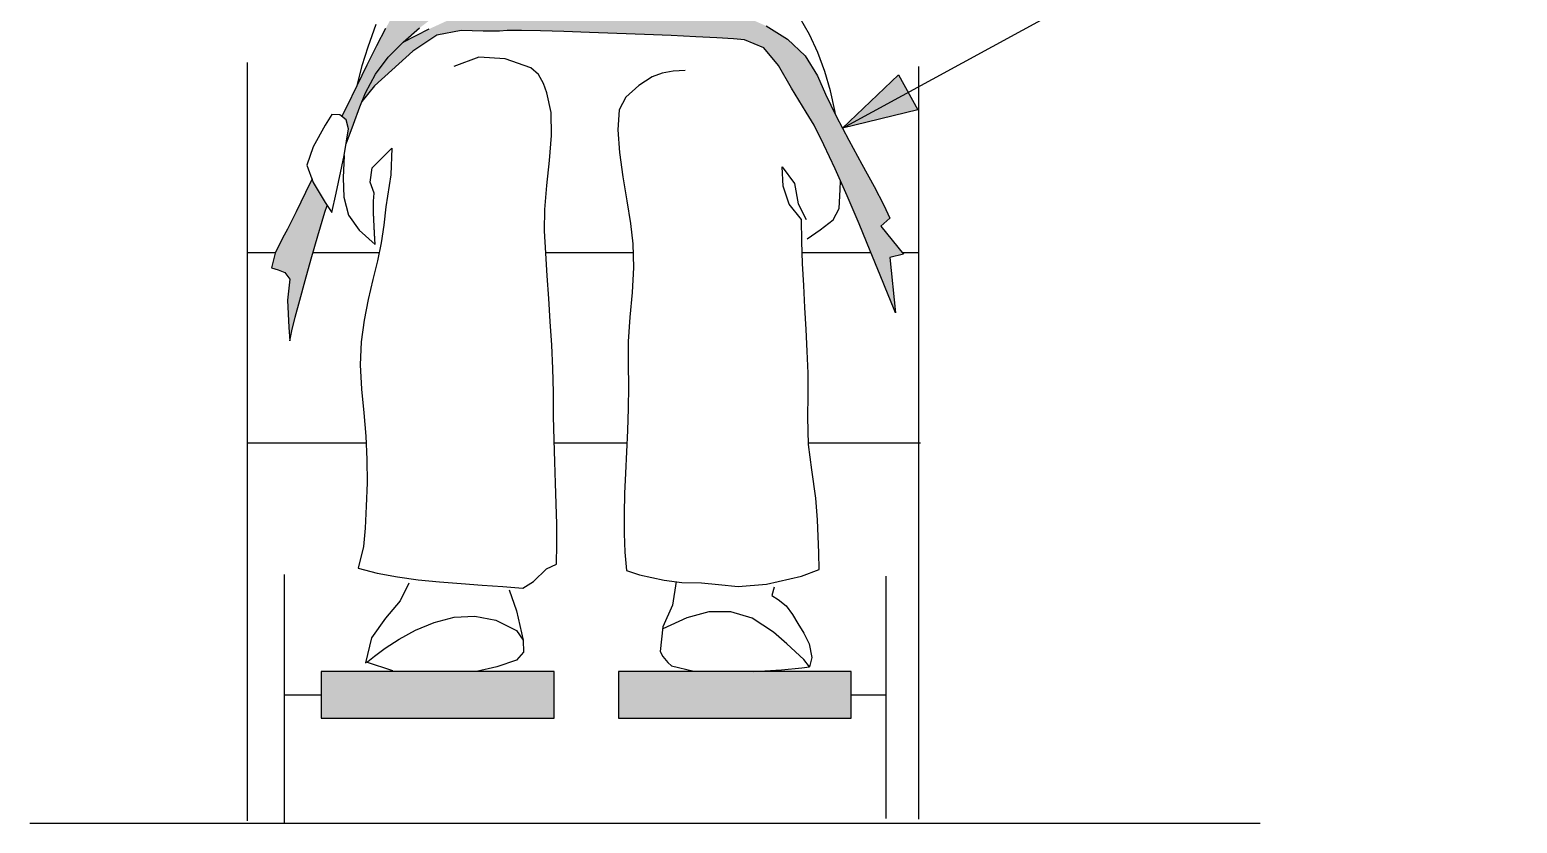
# Model space of a CAD drawing. Extents: x 0 to 170, y 0 to 235.
# Drawn here: x 30.79 to 80.63, y 88.97 to 115.57 of the extents above; entities that cross this region are included whole.
import ezdxf

# ---------------------------------------------------------------- set-up
doc = ezdxf.new("R2010")
doc.units = 0
for name, color, linetype in [('00.1-SYMBOLS', 3, 'CONTINUOUS'), ('00.3-HATCHING', 3, 'CONTINUOUS'), ('001-SYMBOLS', 2, 'CONTINUOUS'), ('01.4-CONTINUOUS-035', 7, 'CONTINUOUS'), ('015-CONTINUOUS-050', 7, 'CONTINUOUS')]:
    doc.layers.add(name, color=color, linetype=linetype)
doc.styles.add('Latin-2-5', font='ISOCP.SHX', dxfattribs={"height": 2.5})
doc.dimstyles.new('ISO129', dxfattribs={"dimscale": 0, "dimtxt": 2.5, "dimasz": 2.5, "dimexe": 1.5, "dimexo": 0, "dimgap": 1.5, "dimtad": 1, "dimdsep": 46, "dimlunit": 6, "dimtxsty": 'Latin-2-5', "dimcen": 2.5, "dimclrd": 256, "dimclre": 256, "dimclrt": 256, "dimaunit": 1, "dimadec": 0, "dimazin": 0, "dimtfac": 2.5, "dimtdec": 1, "dimtmove": 0, "dimatfit": 3, "dimfxl": 1, "dimtolj": 1, "dimtzin": 0, "dimarcsym": 0})

# ---------------------------------------------------------------- blocks, each defined once
blk = doc.blocks.new('FL30°')
at = {"layer": '001-SYMBOLS'}
blk.add_hatch(color=0, dxfattribs=at).paths.add_polyline_path([(0, 0), (-1, 0.268), (-1, -0.268)])
at = {"layer": '001-SYMBOLS', "color": 0}
for p, q in [((-1, 0.268), (0, 0)), ((-1, -0.268), (-1, 0.268)), ((-1, -0.268), (-1, 0.268)), ((0, 0), (-1, -0.268))]:
    blk.add_line(p, q, dxfattribs=at)

msp = doc.modelspace()

# ---------------------------------------------------------------- hatches: boundary and pattern name
at = {"layer": '00.3-HATCHING'}
for points in [[(55.356, 129.643), (55.75, 130.204), (56.124, 130.739), (56.475, 131.244), (56.799, 131.714), (57.09, 132.146), (57.345, 132.535), (57.813, 133.223), (58.305, 133.915), (58.8, 134.591), (59.281, 135.23), (59.727, 135.813), (60.12, 136.32), (60.44, 136.732), (58.826, 136.793), (58.372, 136.302), (57.817, 135.696), (57.22, 135.039), (56.639, 134.39), (56.132, 133.813), (55.758, 133.369), (55.537, 133.071), (55.238, 132.646), (54.873, 132.119), (54.456, 131.513), (54.003, 130.851), (53.527, 130.157), (53.041, 129.454), (52.561, 128.765), (52.1, 128.114), (51.672, 127.524), (51.292, 127.019), (50.856, 126.436), (50.427, 125.823), (50.005, 125.192), (49.588, 124.551), (49.175, 123.913), (48.766, 123.286), (48.36, 122.682), (47.955, 122.112), (47.552, 121.584), (47.116, 121.071), (46.629, 120.523), (46.107, 119.951), (45.568, 119.364), (45.031, 118.773), (44.512, 118.186), (44.03, 117.614), (43.602, 117.066), (43.247, 116.553), (42.995, 116.128), (42.713, 115.615), (42.408, 115.029), (42.083, 114.385), (41.744, 113.698), (41.397, 112.981), (41.249, 112.673), (41.39, 112.559), (41.471, 112.248), (41.389, 111.749), (41.637, 112.41), (41.848, 112.988), (42.036, 113.459), (42.372, 114.088), (42.8, 114.651), (43.301, 115.163), (43.852, 115.635), (44.434, 116.08), (45.025, 116.512), (45.605, 116.943), (46.153, 117.387), (46.454, 117.666), (46.794, 118.012), (47.168, 118.419), (47.572, 118.879), (47.998, 119.385), (48.443, 119.929), (48.9, 120.504), (49.833, 121.717), (50.298, 122.34), (50.755, 122.964), (51.198, 123.582), (51.622, 124.186), (52.023, 124.769), (52.395, 125.324), (52.81, 125.954), (53.236, 126.586), (53.666, 127.217), (54.097, 127.842), (54.525, 128.458), (54.946, 129.059)], [(53.628, 116.317), (53.097, 116.36), (52.422, 116.388), (51.635, 116.401), (50.771, 116.4), (49.862, 116.386), (48.942, 116.36), (48.042, 116.322), (47.197, 116.273), (46.44, 116.215), (45.803, 116.147), (45.319, 116.071), (45.022, 115.988), (44.174, 115.601), (43.301, 115.163), (42.8, 114.651), (42.372, 114.088), (42.036, 113.459), (41.919, 113.166), (42.345, 113.694), (42.924, 114.215), (43.623, 114.858), (44.429, 115.39), (45.248, 115.547), (45.981, 115.527), (46.529, 115.53), (46.79, 115.544), (47.262, 115.544), (47.906, 115.533), (48.681, 115.513), (49.546, 115.486), (50.461, 115.453), (51.385, 115.416), (52.279, 115.377), (53.101, 115.337), (53.812, 115.299), (54.37, 115.264), (54.735, 115.234), (55.385, 114.966), (55.872, 114.377), (56.309, 113.611), (56.807, 112.813), (57.067, 112.376), (57.397, 111.721), (57.773, 110.909), (58.172, 110.004), (58.573, 109.066), (58.952, 108.16), (59.286, 107.346), (59.553, 106.688), (59.73, 106.247), (59.794, 106.086), (59.605, 107.943), (60.063, 108.051), (59.309, 108.992), (59.605, 109.261), (59.402, 109.699), (59.076, 110.323), (58.672, 111.071), (58.236, 111.878), (57.812, 112.682), (57.447, 113.418), (57.184, 114.024), (56.773, 114.695), (56.173, 115.255), (55.458, 115.703), (54.703, 116.038), (53.982, 116.257)], [(40.442, 108.666), (40.679, 109.456), (40.75, 109.686), (40.69, 109.778), (40.288, 110.458), (40.246, 110.571), (40.027, 110.114), (39.715, 109.47), (39.426, 108.885), (39.263, 108.592), (39.015, 108.083), (38.888, 107.593), (39.108, 107.531), (39.34, 107.44), (39.507, 107.217), (39.423, 106.512), (39.465, 105.598), (39.507, 105.145), (39.574, 105.478), (39.685, 105.941), (39.833, 106.513), (40.013, 107.173), (40.218, 107.897)], [(40.556, 94.06), (40.556, 92.499), (48.359, 92.499), (48.359, 94.06)], [(58.314, 92.499), (58.314, 94.06), (50.511, 94.06), (50.511, 92.499)]]:
    msp.add_hatch(color=256, dxfattribs=at).paths.add_polyline_path(points)

# ---------------------------------------------------------------- linework, layer by layer
at = {"layer": '01.4-CONTINUOUS-035'}
for p, q in [((42.387, 115.753), (42.117, 114.992)), ((42.387, 115.753), (42.117, 114.992)), ((43.301, 115.163), (43.852, 115.635)), ((55.458, 115.703), (56.173, 115.255)), ((55.458, 115.703), (56.173, 115.255)), ((56.914, 115.416), (56.578, 116)), ((56.914, 115.416), (56.578, 116)), ((42.713, 115.615), (42.408, 115.029)), ((42.8, 114.651), (43.301, 115.163)), ((43.301, 115.163), (44.174, 115.601)), ((44.429, 115.39), (43.623, 114.858)), ((44.429, 115.39), (43.623, 114.858)), ((45.248, 115.547), (44.429, 115.39)), ((45.248, 115.547), (44.429, 115.39)), ((45.981, 115.527), (45.248, 115.547)), ((45.981, 115.527), (45.248, 115.547)), ((46.529, 115.53), (45.981, 115.527)), ((46.529, 115.53), (45.981, 115.527)), ((46.79, 115.544), (46.529, 115.53)), ((46.79, 115.544), (46.529, 115.53)), ((47.262, 115.544), (46.79, 115.544)), ((47.262, 115.544), (46.79, 115.544)), ((47.906, 115.533), (47.262, 115.544)), ((47.906, 115.533), (47.262, 115.544)), ((48.681, 115.513), (47.906, 115.533)), ((48.681, 115.513), (47.906, 115.533)), ((49.546, 115.486), (48.681, 115.513)), ((49.546, 115.486), (48.681, 115.513)), ((50.461, 115.453), (49.546, 115.486)), ((50.461, 115.453), (49.546, 115.486)), ((51.385, 115.416), (50.461, 115.453)), ((51.385, 115.416), (50.461, 115.453)), ((52.279, 115.377), (51.385, 115.416)), ((52.279, 115.377), (51.385, 115.416)), ((53.101, 115.337), (52.279, 115.377)), ((53.101, 115.337), (52.279, 115.377)), ((53.812, 115.299), (53.101, 115.337)), ((53.812, 115.299), (53.101, 115.337)), ((54.37, 115.264), (53.812, 115.299)), ((54.37, 115.264), (53.812, 115.299)), ((54.735, 115.234), (54.37, 115.264)), ((54.735, 115.234), (54.37, 115.264)), ((55.385, 114.966), (54.735, 115.234)), ((55.385, 114.966), (54.735, 115.234)), ((56.173, 115.255), (56.773, 114.695)), ((56.173, 115.255), (56.773, 114.695)), ((57.197, 114.806), (56.914, 115.416)), ((57.197, 114.806), (56.914, 115.416)), ((42.117, 114.992), (41.921, 114.363)), ((42.117, 114.992), (41.921, 114.363)), ((42.408, 115.029), (42.083, 114.385)), ((42.372, 114.088), (42.8, 114.651)), ((43.623, 114.858), (42.924, 114.215)), ((43.623, 114.858), (42.924, 114.215)), ((45.839, 114.655), (44.996, 114.347)), ((45.839, 114.655), (44.996, 114.347)), ((46.718, 114.594), (45.839, 114.655)), ((46.718, 114.594), (45.839, 114.655)), ((55.872, 114.377), (55.385, 114.966)), ((55.872, 114.377), (55.385, 114.966)), ((56.773, 114.695), (57.184, 114.024)), ((56.773, 114.695), (57.184, 114.024)), ((57.431, 114.175), (57.197, 114.806)), ((57.431, 114.175), (57.197, 114.806)), ((42.083, 114.385), (41.744, 113.698)), ((41.921, 114.363), (41.747, 113.703)), ((41.921, 114.363), (41.747, 113.703)), ((42.924, 114.215), (42.345, 113.694)), ((42.924, 114.215), (42.345, 113.694)), ((47.579, 114.293), (46.718, 114.594)), ((47.579, 114.293), (46.718, 114.594)), ((47.838, 114.071), (47.579, 114.293)), ((47.838, 114.071), (47.579, 114.293)), ((52.351, 114.18), (51.981, 114.118)), ((52.351, 114.18), (51.981, 114.118)), ((52.744, 114.212), (52.351, 114.18)), ((52.744, 114.212), (52.351, 114.18)), ((56.309, 113.611), (55.872, 114.377)), ((56.309, 113.611), (55.872, 114.377)), ((57.618, 113.528), (57.431, 114.175)), ((57.618, 113.528), (57.431, 114.175)), ((41.744, 113.698), (41.397, 112.981)), ((42.345, 113.694), (41.919, 113.166)), ((42.345, 113.694), (41.919, 113.166)), ((42.036, 113.459), (42.372, 114.088)), ((48.001, 113.771), (47.838, 114.071)), ((48.001, 113.771), (47.838, 114.071)), ((48.117, 113.459), (48.001, 113.771)), ((48.117, 113.459), (48.001, 113.771)), ((51.2, 113.705), (50.764, 113.311)), ((51.2, 113.705), (50.764, 113.311)), ((51.641, 113.997), (51.2, 113.705)), ((51.641, 113.997), (51.2, 113.705)), ((51.981, 114.118), (51.641, 113.997)), ((51.981, 114.118), (51.641, 113.997)), ((57.184, 114.024), (57.447, 113.418)), ((57.184, 114.024), (57.447, 113.418)), ((41.848, 112.988), (42.036, 113.459)), ((48.255, 112.796), (48.117, 113.459)), ((48.255, 112.796), (48.117, 113.459)), ((50.764, 113.311), (50.538, 112.894)), ((50.764, 113.311), (50.538, 112.894)), ((56.807, 112.813), (56.309, 113.611)), ((56.807, 112.813), (56.309, 113.611)), ((57.447, 113.418), (57.812, 112.682)), ((57.447, 113.418), (57.812, 112.682)), ((57.761, 112.869), (57.618, 113.528)), ((57.761, 112.869), (57.618, 113.528)), ((40.906, 112.732), (40.69, 112.376)), ((41.184, 112.726), (40.906, 112.732)), ((41.39, 112.559), (41.184, 112.726)), ((41.397, 112.981), (41.249, 112.673)), ((41.637, 112.41), (41.848, 112.988)), ((48.269, 112.026), (48.255, 112.796)), ((48.269, 112.026), (48.255, 112.796)), ((50.538, 112.894), (50.492, 112.217)), ((50.538, 112.894), (50.492, 112.217)), ((57.067, 112.376), (56.807, 112.813)), ((57.067, 112.376), (56.807, 112.813)), ((57.78, 112.746), (57.761, 112.869)), ((57.78, 112.746), (57.761, 112.869)), ((57.812, 112.682), (58.236, 111.878)), ((57.812, 112.682), (58.236, 111.878)), ((40.69, 112.376), (40.288, 111.644)), ((41.324, 111.355), (41.471, 112.248)), ((41.389, 111.749), (41.637, 112.41)), ((41.471, 112.248), (41.39, 112.559)), ((50.492, 112.217), (50.543, 111.454)), ((50.492, 112.217), (50.543, 111.454)), ((57.397, 111.721), (57.067, 112.376)), ((57.397, 111.721), (57.067, 112.376)), ((40.288, 111.644), (40.072, 111.037)), ((48.207, 111.195), (48.269, 112.026)), ((48.207, 111.195), (48.269, 112.026)), ((57.773, 110.909), (57.397, 111.721)), ((57.773, 110.909), (57.397, 111.721)), ((58.236, 111.878), (58.672, 111.071)), ((58.236, 111.878), (58.672, 111.071)), ((41.052, 110.091), (41.324, 111.355)), ((41.324, 111.355), (41.288, 110.61)), ((42.26, 110.95), (42.924, 111.602)), ((42.26, 110.95), (42.924, 111.602)), ((42.924, 111.602), (42.89, 110.711)), ((42.924, 111.602), (42.89, 110.711)), ((48.117, 110.354), (48.207, 111.195)), ((48.117, 110.354), (48.207, 111.195)), ((50.543, 111.454), (50.656, 110.647)), ((50.543, 111.454), (50.656, 110.647)), ((40.072, 111.037), (40.288, 110.458)), ((42.191, 110.462), (42.26, 110.95)), ((42.191, 110.462), (42.26, 110.95)), ((42.89, 110.711), (42.725, 109.641)), ((42.89, 110.711), (42.725, 109.641)), ((50.656, 110.647), (50.793, 109.84)), ((50.656, 110.647), (50.793, 109.84)), ((56.036, 110.326), (56, 110.983)), ((56, 110.983), (56.413, 110.415)), ((56, 110.983), (56.413, 110.415)), ((56.036, 110.326), (56, 110.983)), ((58.172, 110.004), (57.773, 110.909)), ((58.172, 110.004), (57.773, 110.909)), ((58.672, 111.071), (59.076, 110.323)), ((58.672, 111.071), (59.076, 110.323)), ((40.246, 110.571), (40.027, 110.114)), ((40.288, 110.458), (40.69, 109.778)), ((41.288, 110.61), (41.309, 109.961)), ((41.288, 110.61), (41.309, 109.961)), ((42.334, 110.1), (42.191, 110.462)), ((42.334, 110.1), (42.191, 110.462)), ((48.044, 109.549), (48.117, 110.354)), ((48.044, 109.549), (48.117, 110.354)), ((56.233, 109.722), (56.036, 110.326)), ((56.233, 109.722), (56.036, 110.326)), ((56.413, 110.415), (56.538, 109.74)), ((56.413, 110.415), (56.538, 109.74)), ((57.91, 109.584), (57.947, 110.224)), ((57.91, 109.584), (57.947, 110.224)), ((57.947, 110.224), (57.95, 110.507)), ((57.947, 110.224), (57.95, 110.507)), ((59.076, 110.323), (59.402, 109.699)), ((59.076, 110.323), (59.402, 109.699)), ((40.027, 110.114), (39.715, 109.47)), ((40.679, 109.456), (40.75, 109.686)), ((40.69, 109.778), (40.906, 109.45)), ((40.906, 109.45), (41.052, 110.091)), ((41.309, 109.961), (41.468, 109.358)), ((41.309, 109.961), (41.468, 109.358)), ((42.305, 109.826), (42.334, 110.1)), ((42.305, 109.826), (42.334, 110.1)), ((42.307, 109.444), (42.305, 109.826)), ((42.307, 109.438), (42.305, 109.826)), ((50.793, 109.84), (50.919, 109.077)), ((50.793, 109.84), (50.919, 109.077)), ((56.646, 109.208), (56.233, 109.722)), ((56.646, 109.208), (56.233, 109.722)), ((56.538, 109.74), (56.807, 109.208)), ((56.538, 109.74), (56.807, 109.208)), ((58.573, 109.066), (58.172, 110.004)), ((58.573, 109.066), (58.172, 110.004)), ((59.402, 109.699), (59.605, 109.261)), ((59.402, 109.699), (59.605, 109.261)), ((39.715, 109.47), (39.426, 108.885)), ((40.442, 108.666), (40.679, 109.456)), ((41.468, 109.358), (41.824, 108.851)), ((41.468, 109.358), (41.824, 108.851)), ((42.339, 108.756), (42.307, 109.444)), ((42.339, 108.744), (42.307, 109.438)), ((42.725, 109.641), (42.655, 109.019)), ((42.725, 109.641), (42.655, 109.019)), ((48.036, 108.831), (48.044, 109.549)), ((48.036, 108.831), (48.044, 109.549)), ((56.656, 108.472), (56.646, 109.208)), ((56.656, 108.472), (56.646, 109.208)), ((57.275, 108.869), (57.703, 109.206)), ((57.275, 108.869), (57.703, 109.206)), ((57.703, 109.206), (57.91, 109.584)), ((57.703, 109.206), (57.91, 109.584)), ((59.605, 109.261), (59.309, 108.992)), ((59.605, 109.261), (59.309, 108.992)), ((59.605, 109.261), (59.605, 109.261)), ((39.426, 108.885), (39.263, 108.592)), ((40.218, 107.897), (40.442, 108.666)), ((41.824, 108.851), (42.359, 108.373)), ((41.824, 108.851), (42.359, 108.373)), ((42.359, 108.373), (42.339, 108.756)), ((42.359, 108.373), (42.339, 108.744)), ((42.655, 109.019), (42.566, 108.435)), ((42.655, 109.019), (42.566, 108.435)), ((48.076, 108.087), (48.036, 108.831)), ((48.076, 108.087), (48.036, 108.831)), ((50.919, 109.077), (50.996, 108.4)), ((50.919, 109.077), (50.996, 108.4)), ((56.834, 108.562), (57.275, 108.869)), ((56.834, 108.562), (57.275, 108.869)), ((58.952, 108.16), (58.573, 109.066)), ((58.952, 108.16), (58.573, 109.066)), ((59.309, 108.992), (60.063, 108.051)), ((59.309, 108.992), (60.063, 108.051)), ((39.263, 108.592), (39.015, 108.083)), ((42.566, 108.435), (42.435, 107.829)), ((42.566, 108.435), (42.435, 107.829)), ((50.996, 108.4), (51.015, 107.601)), ((50.996, 108.4), (51.015, 107.601)), ((56.682, 107.737), (56.656, 108.472)), ((56.682, 107.737), (56.656, 108.472)), ((59.286, 107.346), (58.952, 108.16)), ((59.286, 107.346), (58.952, 108.16)), ((38.081, 108.104), (39.026, 108.104)), ((39.015, 108.083), (38.888, 107.593)), ((40.013, 107.173), (40.218, 107.897)), ((40.278, 108.104), (42.495, 108.104)), ((42.435, 107.829), (42.282, 107.197)), ((42.435, 107.829), (42.282, 107.197)), ((48.075, 108.104), (51.003, 108.104)), ((48.125, 107.33), (48.076, 108.087)), ((48.125, 107.33), (48.076, 108.087)), ((56.669, 108.104), (58.974, 108.104)), ((56.72, 107.001), (56.682, 107.737)), ((56.72, 107.001), (56.682, 107.737)), ((60.063, 108.051), (59.605, 107.943)), ((60.063, 108.051), (59.605, 107.943)), ((59.605, 107.943), (59.794, 106.086)), ((59.605, 107.943), (59.794, 106.086)), ((60.02, 108.104), (60.574, 108.104)), ((38.888, 107.593), (39.108, 107.531)), ((39.108, 107.531), (39.34, 107.44)), ((39.34, 107.44), (39.507, 107.217)), ((39.507, 107.217), (39.423, 106.512)), ((39.833, 106.513), (40.013, 107.173)), ((42.282, 107.197), (42.127, 106.537)), ((42.282, 107.197), (42.127, 106.537)), ((48.178, 106.564), (48.125, 107.33)), ((48.178, 106.564), (48.125, 107.33)), ((51.015, 107.601), (50.97, 106.771)), ((51.015, 107.601), (50.97, 106.771)), ((59.553, 106.688), (59.286, 107.346)), ((59.553, 106.688), (59.286, 107.346)), ((50.97, 106.771), (50.899, 105.936)), ((50.97, 106.771), (50.899, 105.936)), ((56.762, 106.266), (56.72, 107.001)), ((56.762, 106.266), (56.72, 107.001)), ((59.73, 106.247), (59.553, 106.688)), ((59.73, 106.247), (59.553, 106.688)), ((39.423, 106.512), (39.465, 105.598)), ((39.685, 105.941), (39.833, 106.513)), ((42.127, 106.537), (41.991, 105.844)), ((42.127, 106.537), (41.991, 105.844)), ((48.23, 105.789), (48.178, 106.564)), ((48.23, 105.789), (48.178, 106.564)), ((56.804, 105.53), (56.762, 106.266)), ((56.804, 105.53), (56.762, 106.266)), ((59.794, 106.086), (59.73, 106.247)), ((59.794, 106.086), (59.73, 106.247)), ((39.574, 105.478), (39.685, 105.941)), ((41.991, 105.844), (41.894, 105.115)), ((41.991, 105.844), (41.894, 105.115)), ((48.276, 105.006), (48.23, 105.789)), ((48.276, 105.006), (48.23, 105.789)), ((50.899, 105.936), (50.841, 105.125)), ((50.899, 105.936), (50.841, 105.125)), ((39.465, 105.598), (39.507, 105.145)), ((39.507, 105.145), (39.574, 105.478)), ((56.841, 104.795), (56.804, 105.53)), ((56.841, 104.795), (56.804, 105.53)), ((41.894, 105.115), (41.858, 104.345)), ((41.894, 105.115), (41.858, 104.345)), ((48.311, 104.217), (48.276, 105.006)), ((48.311, 104.217), (48.276, 105.006)), ((50.841, 105.125), (50.834, 104.365)), ((50.841, 105.125), (50.834, 104.365)), ((56.866, 104.06), (56.841, 104.795)), ((56.866, 104.06), (56.841, 104.795)), ((41.858, 104.345), (41.901, 103.53)), ((41.858, 104.345), (41.901, 103.53)), ((48.332, 103.423), (48.311, 104.217)), ((48.332, 103.423), (48.311, 104.217)), ((50.834, 104.365), (50.846, 103.617)), ((50.834, 104.365), (50.846, 103.617)), ((56.875, 103.324), (56.866, 104.06)), ((56.875, 103.324), (56.866, 104.06)), ((41.901, 103.53), (41.988, 102.732)), ((41.901, 103.53), (41.988, 102.732)), ((48.339, 102.607), (48.332, 103.423)), ((48.339, 102.607), (48.332, 103.423)), ((50.846, 103.617), (50.836, 102.876)), ((50.846, 103.617), (50.836, 102.876)), ((56.861, 102.589), (56.875, 103.324)), ((56.861, 102.589), (56.875, 103.324)), ((41.988, 102.732), (42.051, 101.946)), ((41.988, 102.732), (42.051, 101.946)), ((50.836, 102.876), (50.812, 102.144)), ((50.836, 102.876), (50.812, 102.144)), ((48.356, 101.831), (48.339, 102.607)), ((48.356, 101.831), (48.339, 102.607)), ((56.877, 101.675), (56.861, 102.589)), ((56.877, 101.675), (56.861, 102.589)), ((42.051, 101.946), (42.087, 101.167)), ((42.051, 101.946), (42.087, 101.167)), ((48.38, 101.088), (48.356, 101.831)), ((48.38, 101.088), (48.356, 101.831)), ((50.812, 102.144), (50.78, 101.423)), ((50.812, 102.144), (50.78, 101.423)), ((56.989, 100.821), (56.877, 101.675)), ((56.989, 100.821), (56.877, 101.675)), ((50.78, 101.423), (50.747, 100.715)), ((50.78, 101.423), (50.747, 100.715)), ((42.087, 101.167), (42.093, 100.388)), ((42.087, 101.167), (42.093, 100.388)), ((48.406, 100.372), (48.38, 101.088)), ((48.406, 100.372), (48.38, 101.088)), ((50.747, 100.715), (50.718, 100.023)), ((50.747, 100.715), (50.718, 100.023)), ((57.13, 99.871), (56.989, 100.821)), ((57.13, 99.871), (56.989, 100.821)), ((42.093, 100.388), (42.063, 99.602)), ((42.093, 100.388), (42.063, 99.602)), ((48.429, 99.678), (48.406, 100.372)), ((48.429, 99.678), (48.406, 100.372)), ((48.445, 99), (48.429, 99.678)), ((48.445, 99), (48.429, 99.678)), ((50.718, 100.023), (50.7, 99.348)), ((50.718, 100.023), (50.7, 99.348)), ((57.182, 99.143), (57.13, 99.871)), ((57.182, 99.143), (57.13, 99.871)), ((42.063, 99.602), (42.029, 98.868)), ((42.063, 99.602), (42.029, 98.868)), ((50.7, 99.348), (50.701, 98.693)), ((50.7, 99.348), (50.701, 98.693)), ((42.029, 98.868), (41.971, 98.247)), ((42.029, 98.868), (41.971, 98.247)), ((48.45, 98.331), (48.445, 99)), ((48.45, 98.331), (48.445, 99)), ((50.701, 98.693), (50.725, 98.06)), ((50.701, 98.693), (50.725, 98.06)), ((57.222, 98.044), (57.182, 99.143)), ((57.222, 98.044), (57.182, 99.143)), ((41.971, 98.247), (41.794, 97.53)), ((41.971, 98.247), (41.794, 97.53)), ((48.44, 97.665), (48.45, 98.331)), ((48.44, 97.665), (48.45, 98.331)), ((50.725, 98.06), (50.78, 97.45)), ((50.725, 98.06), (50.78, 97.45)), ((57.238, 97.477), (57.222, 98.044)), ((57.238, 97.477), (57.222, 98.044)), ((41.794, 97.53), (42.431, 97.361)), ((41.794, 97.53), (42.431, 97.361)), ((42.431, 97.361), (43.106, 97.232)), ((42.431, 97.361), (43.106, 97.232)), ((43.106, 97.232), (43.806, 97.136)), ((43.106, 97.232), (43.806, 97.136)), ((47.662, 97.079), (48.105, 97.498)), ((47.662, 97.079), (48.105, 97.498)), ((48.105, 97.498), (48.44, 97.665)), ((48.105, 97.498), (48.44, 97.665)), ((50.78, 97.45), (51.214, 97.303)), ((50.78, 97.45), (51.214, 97.303)), ((51.214, 97.303), (52.042, 97.121)), ((51.214, 97.303), (52.042, 97.121)), ((55.47, 96.992), (56.647, 97.252)), ((55.47, 96.992), (56.647, 97.252)), ((56.647, 97.252), (57.238, 97.477)), ((56.647, 97.252), (57.238, 97.477)), ((43.489, 97.019), (43.205, 96.429)), ((43.806, 97.136), (44.521, 97.063)), ((43.806, 97.136), (44.521, 97.063)), ((44.521, 97.063), (45.24, 97.007)), ((44.521, 97.063), (45.24, 97.007)), ((45.24, 97.007), (45.952, 96.959)), ((45.24, 97.007), (45.952, 96.959)), ((45.952, 96.959), (46.645, 96.912)), ((45.952, 96.959), (46.645, 96.912)), ((46.645, 96.912), (47.309, 96.858)), ((46.645, 96.912), (47.309, 96.858)), ((46.852, 96.804), (47.096, 96.093)), ((47.309, 96.858), (47.662, 97.079)), ((47.309, 96.858), (47.662, 97.079)), ((52.042, 97.121), (52.637, 97.046)), ((52.042, 97.121), (52.637, 97.046)), ((52.448, 97.073), (52.321, 96.287)), ((52.637, 97.046), (53.293, 97.035)), ((52.637, 97.046), (53.293, 97.035)), ((53.293, 97.035), (53.865, 96.976)), ((53.293, 97.035), (53.865, 96.976)), ((53.865, 96.976), (54.52, 96.912)), ((53.865, 96.976), (54.52, 96.912)), ((54.52, 96.912), (55.47, 96.992)), ((54.52, 96.912), (55.47, 96.992)), ((55.731, 96.885), (55.656, 96.605)), ((43.205, 96.429), (42.712, 95.849)), ((52.321, 96.287), (52.002, 95.554)), ((55.656, 96.605), (55.869, 96.474)), ((55.869, 96.474), (56.135, 96.266)), ((56.135, 96.266), (56.342, 95.969)), ((42.712, 95.849), (42.244, 95.188)), ((43.718, 95.449), (44.337, 95.708)), ((44.337, 95.708), (45.005, 95.879)), ((45.005, 95.879), (45.7, 95.919)), ((45.7, 95.919), (46.403, 95.784)), ((46.403, 95.784), (47.094, 95.432)), ((47.096, 96.093), (47.321, 95.108)), ((52.803, 95.859), (51.995, 95.494)), ((53.54, 96.06), (52.803, 95.859)), ((54.274, 96.063), (53.54, 96.06)), ((54.998, 95.844), (54.274, 96.063)), ((55.704, 95.378), (54.998, 95.844)), ((56.342, 95.969), (56.519, 95.666)), ((43.166, 95.145), (43.718, 95.449)), ((47.094, 95.432), (47.321, 95.108)), ((52.002, 95.554), (51.91, 94.732)), ((56.15, 94.988), (55.704, 95.378)), ((56.519, 95.666), (56.727, 95.351)), ((56.727, 95.351), (56.901, 94.986)), ((42.244, 95.188), (42.036, 94.356)), ((42.345, 94.579), (42.701, 94.841)), ((42.701, 94.841), (43.166, 95.145)), ((47.333, 94.706), (47.094, 94.436)), ((47.321, 95.108), (47.333, 94.706)), ((51.91, 94.732), (51.996, 94.565)), ((56.721, 94.467), (56.15, 94.988)), ((56.901, 94.986), (56.992, 94.532)), ((42.036, 94.356), (42.117, 94.402)), ((42.957, 94.085), (42.076, 94.379)), ((42.117, 94.402), (42.345, 94.579)), ((46.435, 94.221), (45.753, 94.063)), ((47.094, 94.436), (46.435, 94.221)), ((51.996, 94.565), (52.165, 94.362)), ((52.165, 94.362), (52.287, 94.248)), ((52.287, 94.248), (53.041, 94.068)), ((56.654, 94.187), (56.915, 94.221)), ((56.915, 94.221), (56.721, 94.467)), ((56.992, 94.532), (56.915, 94.221)), ((48.359, 94.06), (40.556, 94.06)), ((40.556, 94.06), (40.556, 92.499)), ((48.359, 92.499), (48.359, 94.06)), ((58.314, 94.06), (50.511, 94.06)), ((50.511, 94.06), (50.511, 92.499)), ((55.045, 94.06), (55.978, 94.114)), ((55.978, 94.114), (56.654, 94.187)), ((58.314, 92.499), (58.314, 94.06)), ((39.318, 93.279), (40.556, 93.279)), ((58.314, 93.279), (59.471, 93.279)), ((40.556, 92.499), (48.359, 92.499)), ((50.511, 92.499), (58.314, 92.499)), ((30.789, 88.974), (72.009, 88.974))]:
    msp.add_line(p, q, dxfattribs=at)
at = {"layer": '015-CONTINUOUS-050'}
for p, q in [((38.081, 89.055), (38.081, 114.481)), ((60.574, 89.109), (60.574, 114.347)), ((38.081, 101.728), (42.061, 101.728)), ((48.36, 101.728), (50.794, 101.728)), ((56.876, 101.728), (60.628, 101.728)), ((39.318, 97.315), (39.318, 88.974)), ((59.471, 97.261), (59.471, 89.136))]:
    msp.add_line(p, q, dxfattribs=at)

# ---------------------------------------------------------------- leaders
at = {"layer": '00.1-SYMBOLS'}
msp.add_leader([(58.024, 112.28), (83.071, 125.932)], dimstyle='ISO129', override={"dimscale": 1, "dimclrd": 0, "dimclre": 0, "dimclrt": 3, "dimtdec": 2, "dimatfit": 0, "dimldrblk": 'FL30°'}, dxfattribs=at)

doc.saveas('drawing.dxf')
